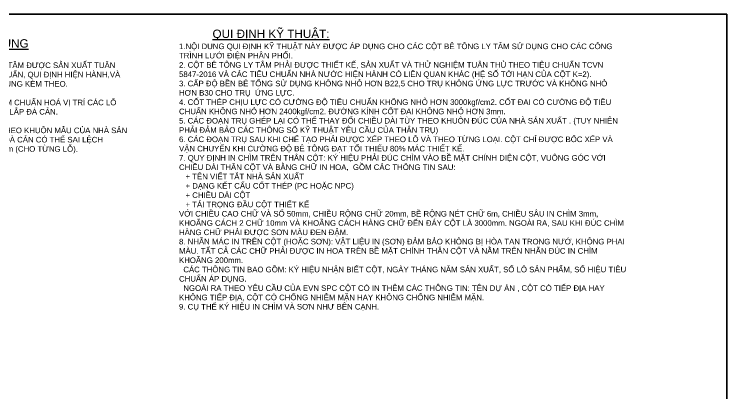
# Model space of a CAD drawing. Header units: millimetres. Extents: x 330554 to 656471, y 11007 to 130943.
# Drawn here: x 516710 to 527737, y 52138 to 58017 of the extents above; entities that cross this region are included whole.
import ezdxf

# ---------------------------------------------------------------- set-up
doc = ezdxf.new("R2010")
doc.units = ezdxf.units.MM
doc.header["$LTSCALE"] = 6
doc.layers.add('netlonkhungten', color=32, linetype='Continuous', lineweight=35)
doc.styles.add('Standard_2', font='VHELVCN.TTF')
doc.styles.add('VN', font='VHELVEN.TTF')

msp = doc.modelspace()

# ---------------------------------------------------------------- linework, layer by layer
at = {"layer": 'netlonkhungten'}
msp.add_lwpolyline([(510215.968, 58017.029), (527736.619, 58017.029), (527736.619, 45325.24), (510215.968, 45325.24)], close=True, dxfattribs=at)

# ---------------------------------------------------------------- texts
for s, insert, char_height, width, attachment_point, style in [('{\\fVNI-Helve|b0|i1|c0|p2;^I\\fVNI-Helve|b0|i0|c0|p2;\\LQUI ÑÒNH KYÕ THUAÄT:\\P\\H0.6667x;\\l1.NOÄI DUNG QUI ÑÒNH KYÕ THUAÄT NAØY ÑÖÔÏC AÙP DUÏNG CHO CAÙC COÄT BEÂ TOÂNG LY TAÂM SÖÛ DUÏNG CHO CAÙC COÂNG TRÌNH LÖÔÙI ÑIEÄN PHAÂN PHOÁI.\\P2. COÄT BEÂ TOÂNG LY TAÂM PHAÛI ÑÖÔÏC THIEÁT KEÁ, SAÛN XUAÁT VAØ THÖÛ NGHIEÄM TUAÂN THUÛ THEO TIEÂU CHUAÅN TCVN 5847-2016 VAØ CAÙC TIEÂU CHUAÅN NHAØ NÖÔÙC HIEÄN HAØNH COÙ LIEÂN QUAN KHAÙC (HEÄ SOÁ TÔÙI HAÏN CUÛA COÄT K=2).\\P3. CAÁP ÑOÄ BEÀN BEÂ TOÅNG SÖÛ DUÏNG KHOÂNG NHOÛ HÔN B22,5 CHO TRUÏ KHOÂNG ÖÙNG LÖÏC TRÖÔÙC VAØ KHOÂNG NHOÛ HÔN B30 CHO TRUÏ  ÖÙNG LÖÏC.\\P4. COÁT THEÙP CHÒU LÖÏC COÙ CÖÔØNG ÑOÄ TIEÂU CHUAÅN KHOÂNG NHOÛ HÔN 3000kgf/cm2. COÁT ÑAI COÙ CÖÔØNG ÑOÄ TIEÂU CHUAÅN KHOÂNG NHOÛ HÔN 2400kgf/cm2. ÑÖÔØNG KÍNH COÁT ÑAI KHOÂNG NHOÛ HÔN 3mm.\\P5. CAÙC ÑOAÏN TRUÏ GHEÙP LAÏI COÙ THEÅ THAY ÑOÅI CHIEÀU DAØI TUØY THEO KHUOÂN ÑUÙC CUÛA NHAØ SAÛN XUAÁT . (TUY NHIEÂN PHAÛI ÑAÛM BAÛO CAÙC THOÂNG SOÁ KYÕ THUAÄT YEÂU CAÀU CUÛA THAÂN TRUÏ)\\P6. CAÙC ÑOAÏN TRUÏ SAU KHI CHEÁ TAÏO PHAÛI ÑÖÔÏC XEÁP THEO LOÂ VAØ THEO TÖØNG LOAÏI. COÄT CHÆ ÑÖÔÏC BOÁC XEÁP VAØ VAÄN CHUYEÅN KHI CÖÔØNG ÑOÄ BEÂ TOÂNG ÑAÏT TOÁI THIEÅU 80% MAÙC THIEÁT KEÁ.\\P7. QUY ÑÒNH IN CHÌM TREÂN THAÂN COÄT: KYÙ HIEÄU PHAÛI ÑUÙC CHÌM VAØO BEÀ MAËT CHÍNH DIEÄN COÄT, VUOÂNG GOÙC VÔÙI CHIEÀU DAØI THAÂN COÄT VAØ BAÈNG CHÖÕ IN HOA,  GOÀM CAÙC THOÂNG TIN SAU:\\P   + TEÂN VIEÁT TAÉT NHAØ SAÛN XUAÁT\\P   + DAÏNG KEÁT CAÁU COÁT THEÙP (PC HOAËC NPC)\\P   + CHIEÀU DAØI COÄT\\P   + TAÛI TROÏNG ÑAÀU COÄT THIEÁT KEÁ\\PVÔÙI CHIEÀU CAO CHÖÕ VAØ SOÁ 50mm, CHIEÀU ROÄNG CHÖÕ 20mm, BEÀ ROÄNG NEÙT CHÖÕ 6m, CHIEÀU SAÂU IN CHÌM 3mm, KHOAÕNG CAÙCH 2 CHÖÕ 10mm VAØ KHOAÕNG CAÙCH HAØNG CHÖÕ ÑEÁN ÑAÙY COÄT LAØ 3000mm. NGOAØI RA, SAU KHI ÑUÙC CHÌM HAØNG CHÖÕ PHAÛI ÑÖÔÏC SÔN MAØU ÑEN ÑAÄM.\\P8. NHAÕN MAÙC IN TREÂN COÄT (HOAËC SÔN): VAÄT LIEÄU IN (SÔN) ÑAÛM BAÛO KHOÂNG BÒ HOØA TAN TRONG NÖÔÙ, KHOÂNG PHAI MAØU. TAÁT CAÛ CAÙC CHÖÕ PHAÛI ÑÖÔÏC IN HOA TREÂN BEÀ MAËT CHÍNH THAÂN COÄT VAØ NAÈM TREÂN NHAÕN ÑUÙC IN CHÌM KHOAÕNG 200mm.\\P  CAÙC THOÂNG TIN BAO GOÀM: KYÙ HIEÄU NHAÄN BIEÁT COÄT, NGAØY THAÙNG NAÊM SAÛN XUAÁT, SOÁ LOÂ SAÛN PHAÅM, SOÁ HIEÄU TIEÂU CHUAÅN AÙP DUÏNG.\\P  NGOAØI RA THEO YEÂU CAÀU CUÛA EVN SPC COÄT COÙ IN THEÂM CAÙC THOÂNG TIN: TEÂN DÖÏ AÙN , COÄT COÙ TIEÁP ÑÒA HAY KHOÂNG TIEÁP ÑÒA, COÄT COÙ CHOÁNG NHIEÃM MAËN HAY KHOÂNG CHOÁNG NHIEÃM MAËN.\\P9. CUÏ THEÅ KYÙ HIEÄU IN CHÌM VAØ SÔN NHÖ BEÂN CAÏNH.}', (519259.853, 57779.036), 129.6, 6904.84854, 1, 'Standard_2'), ('{\\H1.5x;\\LGHI CHUÙ CHUNG\\P}\\P - COÄT BEÂ TOÂNG LY TAÂM ÑÖÔÏC SAÛN XUAÁT TUAÂN THEO CAÙC TIEÂU CHUAÅN, QUI ÑÒNH HIEÄN HAØNH,VAØ THEO QUI ÑÒNH CHUNG KEØM THEO.\\P\\P - BAÛN VEÕ NAØY NHAÈM CHUAÅN HOAÙ VÒ TRÍ CAÙC LOÃ LEO, LOÃÕ XAØ VAØ LOÃ LAÉP ÑAØ CAÛN. \\P\\P - NGOAØI RAØ, TUYØ THEO KHUOÂN MAÃU CUÛA NHAØ SAÛN XUAÁT CAÙC LOÃ LAÉP ÑAØ CAÛN COÙ THEÅ SAI LEÄCH KHOÂNG QUAÙ %%P100mm (CHO TÖØNG LOÃ).', (515453.846, 56745.497), 86.4, 3029.03936, 4, 'VN')]:
    msp.add_mtext(s, dxfattribs=dict(insert=insert, char_height=char_height, width=width, attachment_point=attachment_point, style=style))

doc.saveas('drawing.dxf')
